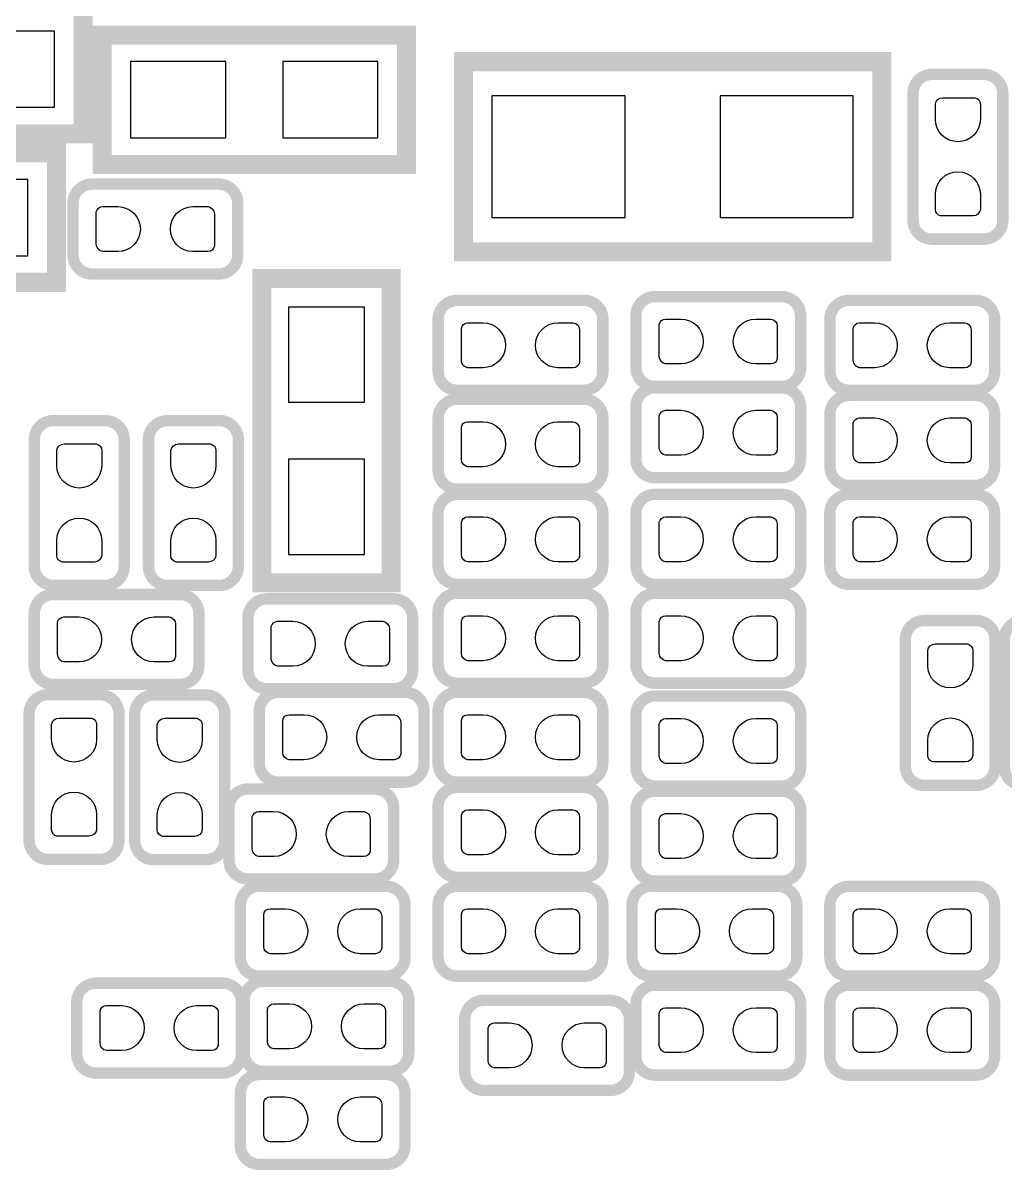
# Model space of a CAD drawing. Extents: x 6 to 176, y -11 to 159.
# Drawn here: x 104.93 to 111.49, y 73.93 to 81.59 of the extents above; entities that cross this region are included whole.
import ezdxf

# ---------------------------------------------------------------- set-up
doc = ezdxf.new("R2010")
doc.units = 0
doc.layers.add('PG_NEW_SLIK-BOT', color=231, linetype='CONTINUOUS')
doc.layers.add('PIN_BOTTOM', color=12, linetype='CONTINUOUS')

msp = doc.modelspace()

# ---------------------------------------------------------------- linework, layer by layer
at = {"layer": 'PG_NEW_SLIK-BOT'}
for points, const_width in [([(103.3018, 80.8482), (105.3338, 80.8482), (105.3338, 81.7118), (103.3018, 81.7118), (103.3018, 80.8482)], 0.127), ([(105.4608, 80.645), (107.4928, 80.645), (107.4928, 81.5086), (105.4608, 81.5086), (105.4608, 80.645)], 0.127), ([(110.6678, 81.3308), (107.8738, 81.3308), (107.8738, 80.0608), (110.6678, 80.0608), (110.6678, 81.3308)], 0.127), ([(111.349028, 81.24571), (111.002826, 81.24571)], 0.0762), ([(110.875826, 81.11871), (110.875826, 80.272636)], 0.0762), ([(111.476028, 80.272636), (111.476028, 81.11871)], 0.0762), ([(103.124, 79.8576), (105.156, 79.8576), (105.156, 80.7212), (103.124, 80.7212), (103.124, 79.8576)], 0.127), ([(106.239564, 80.513428), (105.39349, 80.513428)], 0.0762), ([(105.26649, 80.386428), (105.26649, 80.040226)], 0.0762), ([(106.366564, 80.040226), (106.366564, 80.386428)], 0.0762), ([(111.002826, 80.145636), (111.349028, 80.145636)], 0.0762), ([(105.39349, 79.913226), (106.239564, 79.913226)], 0.0762), ([(107.3912, 77.851), (107.3912, 79.883), (106.5276, 79.883), (106.5276, 77.851), (107.3912, 77.851)], 0.127), ([(109.99851, 79.762604), (109.152436, 79.762604)], 0.0762), ([(108.677964, 79.737458), (107.83189, 79.737458)], 0.0762), ([(111.294164, 79.737458), (110.44809, 79.737458)], 0.0762), ([(107.70489, 79.610458), (107.70489, 79.264256)], 0.0762), ([(108.804964, 79.264256), (108.804964, 79.610458)], 0.0762), ([(109.025436, 79.635604), (109.025436, 79.289402)], 0.0762), ([(110.12551, 79.289402), (110.12551, 79.635604)], 0.0762), ([(110.32109, 79.610458), (110.32109, 79.264256)], 0.0762), ([(111.421164, 79.264256), (111.421164, 79.610458)], 0.0762), ([(109.152436, 79.162402), (109.99851, 79.162402)], 0.0762), ([(109.99851, 79.153004), (109.152436, 79.153004)], 0.0762), ([(107.83189, 79.137256), (108.677964, 79.137256)], 0.0762), ([(108.677964, 79.077058), (107.83189, 79.077058)], 0.0762), ([(110.44809, 79.137256), (111.294164, 79.137256)], 0.0762), ([(111.294164, 79.102458), (110.44809, 79.102458)], 0.0762), ([(109.025436, 79.026004), (109.025436, 78.679802)], 0.0762), ([(110.12551, 78.679802), (110.12551, 79.026004)], 0.0762), ([(105.481374, 78.934564), (105.135172, 78.934564)], 0.0762), ([(106.243628, 78.93431), (105.897426, 78.93431)], 0.0762), ([(107.70489, 78.950058), (107.70489, 78.603856)], 0.0762), ([(108.804964, 78.603856), (108.804964, 78.950058)], 0.0762), ([(110.32109, 78.975458), (110.32109, 78.629256)], 0.0762), ([(111.421164, 78.629256), (111.421164, 78.975458)], 0.0762), ([(105.008172, 78.807564), (105.008172, 77.96149)], 0.0762), ([(105.608374, 77.96149), (105.608374, 78.807564)], 0.0762), ([(105.770426, 78.80731), (105.770426, 77.961236)], 0.0762), ([(106.370628, 77.961236), (106.370628, 78.80731)], 0.0762), ([(109.152436, 78.552802), (109.99851, 78.552802)], 0.0762), ([(107.83189, 78.476856), (108.677964, 78.476856)], 0.0762), ([(110.44809, 78.502256), (111.294164, 78.502256)], 0.0762), ([(108.67771, 78.441804), (107.831636, 78.441804)], 0.0762), ([(109.998764, 78.442058), (109.15269, 78.442058)], 0.0762), ([(111.29391, 78.441804), (110.447836, 78.441804)], 0.0762), ([(107.704636, 78.314804), (107.704636, 77.968602)], 0.0762), ([(108.80471, 77.968602), (108.80471, 78.314804)], 0.0762), ([(109.02569, 78.315058), (109.02569, 77.968856)], 0.0762), ([(110.125764, 77.968856), (110.125764, 78.315058)], 0.0762), ([(110.320836, 78.314804), (110.320836, 77.968602)], 0.0762), ([(111.42091, 77.968602), (111.42091, 78.314804)], 0.0762), ([(105.98023, 77.77353), (105.134156, 77.77353)], 0.0762), ([(105.135172, 77.83449), (105.481374, 77.83449)], 0.0762), ([(105.897426, 77.834236), (106.243628, 77.834236)], 0.0762), ([(107.831636, 77.841602), (108.67771, 77.841602)], 0.0762), ([(108.67771, 77.781404), (107.831636, 77.781404)], 0.0762), ([(109.15269, 77.841856), (109.998764, 77.841856)], 0.0762), ([(109.998764, 77.781658), (109.15269, 77.781658)], 0.0762), ([(110.447836, 77.841602), (111.29391, 77.841602)], 0.0762), ([(107.40771, 77.744574), (106.561636, 77.744574)], 0.0762), ([(105.007156, 77.64653), (105.007156, 77.300328)], 0.0762), ([(106.10723, 77.300328), (106.10723, 77.64653)], 0.0762), ([(106.434636, 77.617574), (106.434636, 77.271372)], 0.0762), ([(107.53471, 77.271372), (107.53471, 77.617574)], 0.0762), ([(107.704636, 77.654404), (107.704636, 77.308202)], 0.0762), ([(108.80471, 77.308202), (108.80471, 77.654404)], 0.0762), ([(109.02569, 77.654658), (109.02569, 77.308456)], 0.0762), ([(110.125764, 77.308456), (110.125764, 77.654658)], 0.0762), ([(111.297974, 77.599794), (110.951772, 77.599794)], 0.0762), ([(110.824772, 77.472794), (110.824772, 76.62672)], 0.0762), ([(111.424974, 76.62672), (111.424974, 77.472794)], 0.0762), ([(111.485172, 77.472794), (111.485172, 76.62672)], 0.0762), ([(105.134156, 77.173328), (105.98023, 77.173328)], 0.0762), ([(107.831636, 77.181202), (108.67771, 77.181202)], 0.0762), ([(109.15269, 77.181456), (109.998764, 77.181456)], 0.0762), ([(105.446576, 77.105002), (105.100374, 77.105002)], 0.0762), ([(106.152188, 77.10297), (105.805986, 77.10297)], 0.0762), ([(106.561636, 77.144372), (107.40771, 77.144372)], 0.0762), ([(107.48391, 77.121004), (106.637836, 77.121004)], 0.0762), ([(108.67771, 77.121004), (107.831636, 77.121004)], 0.0762), ([(109.998764, 77.095858), (109.15269, 77.095858)], 0.0762), ([(104.973374, 76.978002), (104.973374, 76.131928)], 0.0762), ([(105.573576, 76.131928), (105.573576, 76.978002)], 0.0762), ([(105.678986, 76.97597), (105.678986, 76.129896)], 0.0762), ([(106.279188, 76.129896), (106.279188, 76.97597)], 0.0762), ([(106.510836, 76.994004), (106.510836, 76.647802)], 0.0762), ([(107.61091, 76.647802), (107.61091, 76.994004)], 0.0762), ([(107.704636, 76.994004), (107.704636, 76.647802)], 0.0762), ([(108.80471, 76.647802), (108.80471, 76.994004)], 0.0762), ([(109.02569, 76.968858), (109.02569, 76.622656)], 0.0762), ([(110.125764, 76.622656), (110.125764, 76.968858)], 0.0762), ([(107.280964, 76.474828), (106.43489, 76.474828)], 0.0762), ([(106.637836, 76.520802), (107.48391, 76.520802)], 0.0762), ([(107.831636, 76.520802), (108.67771, 76.520802)], 0.0762), ([(108.67771, 76.486004), (107.831636, 76.486004)], 0.0762), ([(109.15269, 76.495656), (109.998764, 76.495656)], 0.0762), ([(110.951772, 76.49972), (111.297974, 76.49972)], 0.0762), ([(109.99851, 76.460604), (109.152436, 76.460604)], 0.0762), ([(106.30789, 76.347828), (106.30789, 76.001626)], 0.0762), ([(107.407964, 76.001626), (107.407964, 76.347828)], 0.0762), ([(107.704636, 76.359004), (107.704636, 76.012802)], 0.0762), ([(108.80471, 76.012802), (108.80471, 76.359004)], 0.0762), ([(109.025436, 76.333604), (109.025436, 75.987402)], 0.0762), ([(110.12551, 75.987402), (110.12551, 76.333604)], 0.0762), ([(105.100374, 76.004928), (105.446576, 76.004928)], 0.0762), ([(105.805986, 76.002896), (106.152188, 76.002896)], 0.0762), ([(106.43489, 75.874626), (107.280964, 75.874626)], 0.0762), ([(107.831636, 75.885802), (108.67771, 75.885802)], 0.0762), ([(109.152436, 75.860402), (109.99851, 75.860402)], 0.0762), ([(107.35691, 75.825604), (106.510836, 75.825604)], 0.0762), ([(108.67771, 75.825604), (107.831636, 75.825604)], 0.0762), ([(109.97311, 75.825604), (109.127036, 75.825604)], 0.0762), ([(111.29391, 75.825604), (110.447836, 75.825604)], 0.0762), ([(106.383836, 75.698604), (106.383836, 75.352402)], 0.0762), ([(107.48391, 75.352402), (107.48391, 75.698604)], 0.0762), ([(107.704636, 75.698604), (107.704636, 75.352402)], 0.0762), ([(108.80471, 75.352402), (108.80471, 75.698604)], 0.0762), ([(109.000036, 75.698604), (109.000036, 75.352402)], 0.0762), ([(110.10011, 75.352402), (110.10011, 75.698604)], 0.0762), ([(110.320836, 75.698604), (110.320836, 75.352402)], 0.0762), ([(111.42091, 75.352402), (111.42091, 75.698604)], 0.0762), ([(106.26471, 75.179174), (105.418636, 75.179174)], 0.0762), ([(106.510836, 75.225402), (107.35691, 75.225402)], 0.0762), ([(107.38231, 75.190604), (106.536236, 75.190604)], 0.0762), ([(107.831636, 75.225402), (108.67771, 75.225402)], 0.0762), ([(109.127036, 75.225402), (109.97311, 75.225402)], 0.0762), ([(109.99851, 75.165204), (109.152436, 75.165204)], 0.0762), ([(110.447836, 75.225402), (111.29391, 75.225402)], 0.0762), ([(111.29391, 75.165204), (110.447836, 75.165204)], 0.0762), ([(105.291636, 75.052174), (105.291636, 74.705972)], 0.0762), ([(106.39171, 74.705972), (106.39171, 75.052174)], 0.0762), ([(106.409236, 75.063604), (106.409236, 74.717402)], 0.0762), ([(107.50931, 74.717402), (107.50931, 75.063604)], 0.0762), ([(108.85551, 75.063604), (108.009436, 75.063604)], 0.0762), ([(109.025436, 75.038204), (109.025436, 74.692002)], 0.0762), ([(110.12551, 74.692002), (110.12551, 75.038204)], 0.0762), ([(110.320836, 75.038204), (110.320836, 74.692002)], 0.0762), ([(111.42091, 74.692002), (111.42091, 75.038204)], 0.0762), ([(107.882436, 74.936604), (107.882436, 74.590402)], 0.0762), ([(108.98251, 74.590402), (108.98251, 74.936604)], 0.0762), ([(105.418636, 74.578972), (106.26471, 74.578972)], 0.0762), ([(107.35691, 74.569574), (106.510836, 74.569574)], 0.0762), ([(106.536236, 74.590402), (107.38231, 74.590402)], 0.0762), ([(109.152436, 74.565002), (109.99851, 74.565002)], 0.0762), ([(110.447836, 74.565002), (111.29391, 74.565002)], 0.0762), ([(106.383836, 74.442574), (106.383836, 74.096372)], 0.0762), ([(107.48391, 74.096372), (107.48391, 74.442574)], 0.0762), ([(108.009436, 74.463402), (108.85551, 74.463402)], 0.0762), ([(106.510836, 73.969372), (107.35691, 73.969372)], 0.0762)]:
    msp.add_lwpolyline(points, dxfattribs=dict(at, const_width=const_width))
at = {"layer": 'PG_NEW_SLIK-BOT', "const_width": 0.0762}
for points in [[(111.002826, 81.24571, 0.414214), (110.875826, 81.11871)], [(111.476028, 81.11871, 0.414214), (111.349028, 81.24571)], [(105.39349, 80.513428, 0.414214), (105.26649, 80.386428)], [(106.366564, 80.386428, 0.414214), (106.239564, 80.513428)], [(110.875826, 80.272636, 0.414214), (111.002826, 80.145636)], [(111.349028, 80.145636, 0.414214), (111.476028, 80.272636)], [(105.26649, 80.040226, 0.414214), (105.39349, 79.913226)], [(106.239564, 79.913226, 0.414214), (106.366564, 80.040226)], [(109.152436, 79.762604, 0.414214), (109.025436, 79.635604)], [(110.12551, 79.635604, 0.414214), (109.99851, 79.762604)], [(107.83189, 79.737458, 0.414214), (107.70489, 79.610458)], [(108.804964, 79.610458, 0.414214), (108.677964, 79.737458)], [(110.44809, 79.737458, 0.414214), (110.32109, 79.610458)], [(111.421164, 79.610458, 0.414214), (111.294164, 79.737458)], [(107.70489, 79.264256, 0.414214), (107.83189, 79.137256)], [(108.677964, 79.137256, 0.414214), (108.804964, 79.264256)], [(109.025436, 79.289402, 0.414214), (109.152436, 79.162402)], [(109.99851, 79.162402, 0.414214), (110.12551, 79.289402)], [(110.32109, 79.264256, 0.414214), (110.44809, 79.137256)], [(111.294164, 79.137256, 0.414214), (111.421164, 79.264256)], [(109.152436, 79.153004, 0.414214), (109.025436, 79.026004)], [(110.12551, 79.026004, 0.414214), (109.99851, 79.153004)], [(107.83189, 79.077058, 0.414214), (107.70489, 78.950058)], [(108.804964, 78.950058, 0.414214), (108.677964, 79.077058)], [(110.44809, 79.102458, 0.414214), (110.32109, 78.975458)], [(111.421164, 78.975458, 0.414214), (111.294164, 79.102458)], [(105.135172, 78.934564, 0.414214), (105.008172, 78.807564)], [(105.608374, 78.807564, 0.414214), (105.481374, 78.934564)], [(105.897426, 78.93431, 0.414214), (105.770426, 78.80731)], [(106.370628, 78.80731, 0.414214), (106.243628, 78.93431)], [(109.025436, 78.679802, 0.414214), (109.152436, 78.552802)], [(109.99851, 78.552802, 0.414214), (110.12551, 78.679802)], [(110.32109, 78.629256, 0.414214), (110.44809, 78.502256)], [(111.294164, 78.502256, 0.414214), (111.421164, 78.629256)], [(107.70489, 78.603856, 0.414214), (107.83189, 78.476856)], [(108.677964, 78.476856, 0.414214), (108.804964, 78.603856)], [(107.831636, 78.441804, 0.414214), (107.704636, 78.314804)], [(108.80471, 78.314804, 0.414214), (108.67771, 78.441804)], [(109.15269, 78.442058, 0.414214), (109.02569, 78.315058)], [(110.125764, 78.315058, 0.414214), (109.998764, 78.442058)], [(110.447836, 78.441804, 0.414214), (110.320836, 78.314804)], [(111.42091, 78.314804, 0.414214), (111.29391, 78.441804)], [(105.008172, 77.96149, 0.414214), (105.135172, 77.83449)], [(105.481374, 77.83449, 0.414214), (105.608374, 77.96149)], [(105.770426, 77.961236, 0.414214), (105.897426, 77.834236)], [(106.243628, 77.834236, 0.414214), (106.370628, 77.961236)], [(107.704636, 77.968602, 0.414214), (107.831636, 77.841602)], [(108.67771, 77.841602, 0.414214), (108.80471, 77.968602)], [(109.02569, 77.968856, 0.414214), (109.15269, 77.841856)], [(109.998764, 77.841856, 0.414214), (110.125764, 77.968856)], [(110.320836, 77.968602, 0.414214), (110.447836, 77.841602)], [(111.29391, 77.841602, 0.414214), (111.42091, 77.968602)], [(105.134156, 77.77353, 0.414214), (105.007156, 77.64653)], [(106.10723, 77.64653, 0.414214), (105.98023, 77.77353)], [(107.831636, 77.781404, 0.414214), (107.704636, 77.654404)], [(108.80471, 77.654404, 0.414214), (108.67771, 77.781404)], [(109.15269, 77.781658, 0.414214), (109.02569, 77.654658)], [(110.125764, 77.654658, 0.414214), (109.998764, 77.781658)], [(106.561636, 77.744574, 0.414214), (106.434636, 77.617574)], [(107.53471, 77.617574, 0.414214), (107.40771, 77.744574)], [(110.951772, 77.599794, 0.414214), (110.824772, 77.472794)], [(111.424974, 77.472794, 0.414214), (111.297974, 77.599794)], [(111.612172, 77.599794, 0.414214), (111.485172, 77.472794)], [(107.704636, 77.308202, 0.414214), (107.831636, 77.181202)], [(108.67771, 77.181202, 0.414214), (108.80471, 77.308202)], [(109.02569, 77.308456, 0.414214), (109.15269, 77.181456)], [(109.998764, 77.181456, 0.414214), (110.125764, 77.308456)], [(105.007156, 77.300328, 0.414214), (105.134156, 77.173328)], [(105.98023, 77.173328, 0.414214), (106.10723, 77.300328)], [(106.434636, 77.271372, 0.414214), (106.561636, 77.144372)], [(107.40771, 77.144372, 0.414214), (107.53471, 77.271372)], [(105.100374, 77.105002, 0.414214), (104.973374, 76.978002)], [(105.573576, 76.978002, 0.414214), (105.446576, 77.105002)], [(105.805986, 77.10297, 0.414214), (105.678986, 76.97597)], [(106.279188, 76.97597, 0.414214), (106.152188, 77.10297)], [(106.637836, 77.121004, 0.414214), (106.510836, 76.994004)], [(107.61091, 76.994004, 0.414214), (107.48391, 77.121004)], [(107.831636, 77.121004, 0.414214), (107.704636, 76.994004)], [(108.80471, 76.994004, 0.414214), (108.67771, 77.121004)], [(109.15269, 77.095858, 0.414214), (109.02569, 76.968858)], [(110.125764, 76.968858, 0.414214), (109.998764, 77.095858)], [(106.510836, 76.647802, 0.414214), (106.637836, 76.520802)], [(107.48391, 76.520802, 0.414214), (107.61091, 76.647802)], [(107.704636, 76.647802, 0.414214), (107.831636, 76.520802)], [(108.67771, 76.520802, 0.414214), (108.80471, 76.647802)], [(109.02569, 76.622656, 0.414214), (109.15269, 76.495656)], [(109.998764, 76.495656, 0.414214), (110.125764, 76.622656)], [(110.824772, 76.62672, 0.414214), (110.951772, 76.49972)], [(111.297974, 76.49972, 0.414214), (111.424974, 76.62672)], [(111.485172, 76.62672, 0.414214), (111.612172, 76.49972)], [(106.43489, 76.474828, 0.414214), (106.30789, 76.347828)], [(107.407964, 76.347828, 0.414214), (107.280964, 76.474828)], [(107.831636, 76.486004, 0.414214), (107.704636, 76.359004)], [(108.80471, 76.359004, 0.414214), (108.67771, 76.486004)], [(109.152436, 76.460604, 0.414214), (109.025436, 76.333604)], [(110.12551, 76.333604, 0.414214), (109.99851, 76.460604)], [(104.973374, 76.131928, 0.414214), (105.100374, 76.004928)], [(105.446576, 76.004928, 0.414214), (105.573576, 76.131928)], [(105.678986, 76.129896, 0.414214), (105.805986, 76.002896)], [(106.152188, 76.002896, 0.414214), (106.279188, 76.129896)], [(107.704636, 76.012802, 0.414214), (107.831636, 75.885802)], [(108.67771, 75.885802, 0.414214), (108.80471, 76.012802)], [(106.30789, 76.001626, 0.414214), (106.43489, 75.874626)], [(107.280964, 75.874626, 0.414214), (107.407964, 76.001626)], [(109.025436, 75.987402, 0.414214), (109.152436, 75.860402)], [(109.99851, 75.860402, 0.414214), (110.12551, 75.987402)], [(106.510836, 75.825604, 0.414214), (106.383836, 75.698604)], [(107.48391, 75.698604, 0.414214), (107.35691, 75.825604)], [(107.831636, 75.825604, 0.414214), (107.704636, 75.698604)], [(108.80471, 75.698604, 0.414214), (108.67771, 75.825604)], [(109.127036, 75.825604, 0.414214), (109.000036, 75.698604)], [(110.10011, 75.698604, 0.414214), (109.97311, 75.825604)], [(110.447836, 75.825604, 0.414214), (110.320836, 75.698604)], [(111.42091, 75.698604, 0.414214), (111.29391, 75.825604)], [(106.383836, 75.352402, 0.414214), (106.510836, 75.225402)], [(107.35691, 75.225402, 0.414214), (107.48391, 75.352402)], [(107.704636, 75.352402, 0.414214), (107.831636, 75.225402)], [(108.67771, 75.225402, 0.414214), (108.80471, 75.352402)], [(109.000036, 75.352402, 0.414214), (109.127036, 75.225402)], [(109.97311, 75.225402, 0.414214), (110.10011, 75.352402)], [(110.320836, 75.352402, 0.414214), (110.447836, 75.225402)], [(111.29391, 75.225402, 0.414214), (111.42091, 75.352402)], [(105.418636, 75.179174, 0.414214), (105.291636, 75.052174)], [(106.39171, 75.052174, 0.414214), (106.26471, 75.179174)], [(106.536236, 75.190604, 0.414214), (106.409236, 75.063604)], [(107.50931, 75.063604, 0.414214), (107.38231, 75.190604)], [(109.152436, 75.165204, 0.414214), (109.025436, 75.038204)], [(110.12551, 75.038204, 0.414214), (109.99851, 75.165204)], [(110.447836, 75.165204, 0.414214), (110.320836, 75.038204)], [(111.42091, 75.038204, 0.414214), (111.29391, 75.165204)], [(108.009436, 75.063604, 0.414214), (107.882436, 74.936604)], [(108.98251, 74.936604, 0.414214), (108.85551, 75.063604)], [(105.291636, 74.705972, 0.414214), (105.418636, 74.578972)], [(106.26471, 74.578972, 0.414214), (106.39171, 74.705972)], [(106.409236, 74.717402, 0.414214), (106.536236, 74.590402)], [(107.38231, 74.590402, 0.414214), (107.50931, 74.717402)], [(109.025436, 74.692002, 0.414214), (109.152436, 74.565002)], [(109.99851, 74.565002, 0.414214), (110.12551, 74.692002)], [(110.320836, 74.692002, 0.414214), (110.447836, 74.565002)], [(111.29391, 74.565002, 0.414214), (111.42091, 74.692002)], [(106.510836, 74.569574, 0.414214), (106.383836, 74.442574)], [(107.48391, 74.442574, 0.414214), (107.35691, 74.569574)], [(107.882436, 74.590402, 0.414214), (108.009436, 74.463402)], [(108.85551, 74.463402, 0.414214), (108.98251, 74.590402)], [(106.383836, 74.096372, 0.414214), (106.510836, 73.969372)], [(107.35691, 73.969372, 0.414214), (107.48391, 74.096372)]]:
    msp.add_lwpolyline(points, format="xyb", dxfattribs=at)
at = {"layer": 'PIN_BOTTOM'}
for points in [[(105.1433, 81.534), (104.5083, 81.534), (104.5083, 81.026), (105.1433, 81.026)], [(106.2863, 81.3308), (105.6513, 81.3308), (105.6513, 80.8228), (106.2863, 80.8228)], [(107.3023, 81.3308), (106.6673, 81.3308), (106.6673, 80.8228), (107.3023, 80.8228)], [(108.9533, 80.2894), (108.9533, 81.1022), (108.0643, 81.1022), (108.0643, 80.2894)], [(110.4773, 80.2894), (110.4773, 81.1022), (109.5883, 81.1022), (109.5883, 80.2894)], [(104.9655, 80.5434), (104.3305, 80.5434), (104.3305, 80.0354), (104.9655, 80.0354)], [(106.7054, 79.6925), (106.7054, 79.0575), (107.2134, 79.0575), (107.2134, 79.6925)], [(106.7054, 78.6765), (106.7054, 78.0415), (107.2134, 78.0415), (107.2134, 78.6765)]]:
    msp.add_lwpolyline(points, close=True, dxfattribs=at)
for points in [[(111.025686, 80.94599), (111.025686, 81.04759, -0.375524), (111.0742, 81.090008), (111.2901, 81.090008, -0.365699), (111.325914, 81.04759), (111.325914, 80.94599, -0.999521)], [(111.325914, 80.44561), (111.325914, 80.34401, -0.375524), (111.2774, 80.301592), (111.0615, 80.301592, -0.365699), (111.025686, 80.34401), (111.025686, 80.44561, -0.999521)], [(105.56621, 80.063086), (105.46461, 80.063086, -0.375524), (105.422192, 80.1116), (105.422192, 80.3275, -0.365699), (105.46461, 80.363314), (105.56621, 80.363314, -0.999521)], [(106.06659, 80.363314), (106.16819, 80.363314, -0.375524), (106.210608, 80.3148), (106.210608, 80.0989, -0.365699), (106.16819, 80.063086), (106.06659, 80.063086, -0.999521)], [(108.00461, 79.287116), (107.90301, 79.287116, -0.375524), (107.860592, 79.33563), (107.860592, 79.55153, -0.365699), (107.90301, 79.587344), (108.00461, 79.587344, -0.999521)], [(108.50499, 79.587344), (108.60659, 79.587344, -0.375524), (108.649008, 79.53883), (108.649008, 79.32293, -0.365699), (108.60659, 79.287116), (108.50499, 79.287116, -0.999521)], [(109.32541, 79.312516), (109.22381, 79.312516, -0.375524), (109.181392, 79.36103), (109.181392, 79.57693, -0.365699), (109.22381, 79.612744), (109.32541, 79.612744, -0.999521)], [(109.82579, 79.612744), (109.92739, 79.612744, -0.375524), (109.969808, 79.56423), (109.969808, 79.34833, -0.365699), (109.92739, 79.312516), (109.82579, 79.312516, -0.999521)], [(110.62081, 79.287116), (110.51921, 79.287116, -0.375524), (110.476792, 79.33563), (110.476792, 79.55153, -0.365699), (110.51921, 79.587344), (110.62081, 79.587344, -0.999521)], [(111.12119, 79.587344), (111.22279, 79.587344, -0.375524), (111.265208, 79.53883), (111.265208, 79.32293, -0.365699), (111.22279, 79.287116), (111.12119, 79.287116, -0.999521)], [(109.32541, 78.702916), (109.22381, 78.702916, -0.375524), (109.181392, 78.75143), (109.181392, 78.96733, -0.365699), (109.22381, 79.003144), (109.32541, 79.003144, -0.999521)], [(109.82579, 79.003144), (109.92739, 79.003144, -0.375524), (109.969808, 78.95463), (109.969808, 78.73873, -0.365699), (109.92739, 78.702916), (109.82579, 78.702916, -0.999521)], [(108.00461, 78.626716), (107.90301, 78.626716, -0.375524), (107.860592, 78.67523), (107.860592, 78.89113, -0.365699), (107.90301, 78.926944), (108.00461, 78.926944, -0.999521)], [(108.50499, 78.926944), (108.60659, 78.926944, -0.375524), (108.649008, 78.87843), (108.649008, 78.66253, -0.365699), (108.60659, 78.626716), (108.50499, 78.626716, -0.999521)], [(110.62081, 78.652116), (110.51921, 78.652116, -0.375524), (110.476792, 78.70063), (110.476792, 78.91653, -0.365699), (110.51921, 78.952344), (110.62081, 78.952344, -0.999521)], [(111.12119, 78.952344), (111.22279, 78.952344, -0.375524), (111.265208, 78.90383), (111.265208, 78.68793, -0.365699), (111.22279, 78.652116), (111.12119, 78.652116, -0.999521)], [(105.158286, 78.63459), (105.158286, 78.73619, -0.375524), (105.2068, 78.778608), (105.4227, 78.778608, -0.365699), (105.458514, 78.73619), (105.458514, 78.63459, -0.999521)], [(105.920286, 78.63459), (105.920286, 78.73619, -0.375524), (105.9688, 78.778608), (106.1847, 78.778608, -0.365699), (106.220514, 78.73619), (106.220514, 78.63459, -0.999521)], [(105.458514, 78.13421), (105.458514, 78.03261, -0.375524), (105.41, 77.990192), (105.1941, 77.990192, -0.365699), (105.158286, 78.03261), (105.158286, 78.13421, -0.999521)], [(106.220514, 78.13421), (106.220514, 78.03261, -0.375524), (106.172, 77.990192), (105.9561, 77.990192, -0.365699), (105.920286, 78.03261), (105.920286, 78.13421, -0.999521)], [(108.00461, 77.991716), (107.90301, 77.991716, -0.375524), (107.860592, 78.04023), (107.860592, 78.25613, -0.365699), (107.90301, 78.291944), (108.00461, 78.291944, -0.999521)], [(108.50499, 78.291944), (108.60659, 78.291944, -0.375524), (108.649008, 78.24343), (108.649008, 78.02753, -0.365699), (108.60659, 77.991716), (108.50499, 77.991716, -0.999521)], [(109.32541, 77.991716), (109.22381, 77.991716, -0.375524), (109.181392, 78.04023), (109.181392, 78.25613, -0.365699), (109.22381, 78.291944), (109.32541, 78.291944, -0.999521)], [(109.82579, 78.291944), (109.92739, 78.291944, -0.375524), (109.969808, 78.24343), (109.969808, 78.02753, -0.365699), (109.92739, 77.991716), (109.82579, 77.991716, -0.999521)], [(110.62081, 77.991716), (110.51921, 77.991716, -0.375524), (110.476792, 78.04023), (110.476792, 78.25613, -0.365699), (110.51921, 78.291944), (110.62081, 78.291944, -0.999521)], [(111.12119, 78.291944), (111.22279, 78.291944, -0.375524), (111.265208, 78.24343), (111.265208, 78.02753, -0.365699), (111.22279, 77.991716), (111.12119, 77.991716, -0.999521)], [(105.30713, 77.323442), (105.20553, 77.323442, -0.375524), (105.163112, 77.371956), (105.163112, 77.587856, -0.365699), (105.20553, 77.62367), (105.30713, 77.62367, -0.999521)], [(105.80751, 77.62367), (105.90911, 77.62367, -0.375524), (105.951528, 77.575156), (105.951528, 77.359256, -0.365699), (105.90911, 77.323442), (105.80751, 77.323442, -0.999521)], [(106.73461, 77.294486), (106.63301, 77.294486, -0.375524), (106.590592, 77.343), (106.590592, 77.5589, -0.365699), (106.63301, 77.594714), (106.73461, 77.594714, -0.999521)], [(107.23499, 77.594714), (107.33659, 77.594714, -0.375524), (107.379008, 77.5462), (107.379008, 77.3303, -0.365699), (107.33659, 77.294486), (107.23499, 77.294486, -0.999521)], [(108.00461, 77.331316), (107.90301, 77.331316, -0.375524), (107.860592, 77.37983), (107.860592, 77.59573, -0.365699), (107.90301, 77.631544), (108.00461, 77.631544, -0.999521)], [(108.50499, 77.631544), (108.60659, 77.631544, -0.375524), (108.649008, 77.58303), (108.649008, 77.36713, -0.365699), (108.60659, 77.331316), (108.50499, 77.331316, -0.999521)], [(109.32541, 77.331316), (109.22381, 77.331316, -0.375524), (109.181392, 77.37983), (109.181392, 77.59573, -0.365699), (109.22381, 77.631544), (109.32541, 77.631544, -0.999521)], [(109.82579, 77.631544), (109.92739, 77.631544, -0.375524), (109.969808, 77.58303), (109.969808, 77.36713, -0.365699), (109.92739, 77.331316), (109.82579, 77.331316, -0.999521)], [(110.974886, 77.29982), (110.974886, 77.40142, -0.375524), (111.0234, 77.443838), (111.2393, 77.443838, -0.365699), (111.275114, 77.40142), (111.275114, 77.29982, -0.999521)], [(106.81081, 76.670916), (106.70921, 76.670916, -0.375524), (106.666792, 76.71943), (106.666792, 76.93533, -0.365699), (106.70921, 76.971144), (106.81081, 76.971144, -0.999521)], [(107.31119, 76.971144), (107.41279, 76.971144, -0.375524), (107.455208, 76.92263), (107.455208, 76.70673, -0.365699), (107.41279, 76.670916), (107.31119, 76.670916, -0.999521)], [(108.00461, 76.670916), (107.90301, 76.670916, -0.375524), (107.860592, 76.71943), (107.860592, 76.93533, -0.365699), (107.90301, 76.971144), (108.00461, 76.971144, -0.999521)], [(108.50499, 76.971144), (108.60659, 76.971144, -0.375524), (108.649008, 76.92263), (108.649008, 76.70673, -0.365699), (108.60659, 76.670916), (108.50499, 76.670916, -0.999521)], [(105.123488, 76.805028), (105.123488, 76.906628, -0.375524), (105.172002, 76.949046), (105.387902, 76.949046, -0.365699), (105.423716, 76.906628), (105.423716, 76.805028, -0.999521)], [(105.8291, 76.802996), (105.8291, 76.904596, -0.375524), (105.877614, 76.947014), (106.093514, 76.947014, -0.365699), (106.129328, 76.904596), (106.129328, 76.802996, -0.999521)], [(109.32541, 76.645516), (109.22381, 76.645516, -0.375524), (109.181392, 76.69403), (109.181392, 76.90993, -0.365699), (109.22381, 76.945744), (109.32541, 76.945744, -0.999521)], [(109.82579, 76.945744), (109.92739, 76.945744, -0.375524), (109.969808, 76.89723), (109.969808, 76.68133, -0.365699), (109.92739, 76.645516), (109.82579, 76.645516, -0.999521)], [(111.275114, 76.79944), (111.275114, 76.69784, -0.375524), (111.2266, 76.655422), (111.0107, 76.655422, -0.365699), (110.974886, 76.69784), (110.974886, 76.79944, -0.999521)], [(105.423716, 76.304648), (105.423716, 76.203048, -0.375524), (105.375202, 76.16063), (105.159302, 76.16063, -0.365699), (105.123488, 76.203048), (105.123488, 76.304648, -0.999521)], [(106.129328, 76.302616), (106.129328, 76.201016, -0.375524), (106.080814, 76.158598), (105.864914, 76.158598, -0.365699), (105.8291, 76.201016), (105.8291, 76.302616, -0.999521)], [(106.60761, 76.024486), (106.50601, 76.024486, -0.375524), (106.463592, 76.073), (106.463592, 76.2889, -0.365699), (106.50601, 76.324714), (106.60761, 76.324714, -0.999521)], [(107.10799, 76.324714), (107.20959, 76.324714, -0.375524), (107.252008, 76.2762), (107.252008, 76.0603, -0.365699), (107.20959, 76.024486), (107.10799, 76.024486, -0.999521)], [(108.00461, 76.035916), (107.90301, 76.035916, -0.375524), (107.860592, 76.08443), (107.860592, 76.30033, -0.365699), (107.90301, 76.336144), (108.00461, 76.336144, -0.999521)], [(108.50499, 76.336144), (108.60659, 76.336144, -0.375524), (108.649008, 76.28763), (108.649008, 76.07173, -0.365699), (108.60659, 76.035916), (108.50499, 76.035916, -0.999521)], [(109.32541, 76.010516), (109.22381, 76.010516, -0.375524), (109.181392, 76.05903), (109.181392, 76.27493, -0.365699), (109.22381, 76.310744), (109.32541, 76.310744, -0.999521)], [(109.82579, 76.310744), (109.92739, 76.310744, -0.375524), (109.969808, 76.26223), (109.969808, 76.04633, -0.365699), (109.92739, 76.010516), (109.82579, 76.010516, -0.999521)], [(106.68381, 75.375516), (106.58221, 75.375516, -0.375524), (106.539792, 75.42403), (106.539792, 75.63993, -0.365699), (106.58221, 75.675744), (106.68381, 75.675744, -0.999521)], [(107.18419, 75.675744), (107.28579, 75.675744, -0.375524), (107.328208, 75.62723), (107.328208, 75.41133, -0.365699), (107.28579, 75.375516), (107.18419, 75.375516, -0.999521)], [(108.00461, 75.375516), (107.90301, 75.375516, -0.375524), (107.860592, 75.42403), (107.860592, 75.63993, -0.365699), (107.90301, 75.675744), (108.00461, 75.675744, -0.999521)], [(108.50499, 75.675744), (108.60659, 75.675744, -0.375524), (108.649008, 75.62723), (108.649008, 75.41133, -0.365699), (108.60659, 75.375516), (108.50499, 75.375516, -0.999521)], [(109.30001, 75.375516), (109.19841, 75.375516, -0.375524), (109.155992, 75.42403), (109.155992, 75.63993, -0.365699), (109.19841, 75.675744), (109.30001, 75.675744, -0.999521)], [(109.80039, 75.675744), (109.90199, 75.675744, -0.375524), (109.944408, 75.62723), (109.944408, 75.41133, -0.365699), (109.90199, 75.375516), (109.80039, 75.375516, -0.999521)], [(110.62081, 75.375516), (110.51921, 75.375516, -0.375524), (110.476792, 75.42403), (110.476792, 75.63993, -0.365699), (110.51921, 75.675744), (110.62081, 75.675744, -0.999521)], [(111.12119, 75.675744), (111.22279, 75.675744, -0.375524), (111.265208, 75.62723), (111.265208, 75.41133, -0.365699), (111.22279, 75.375516), (111.12119, 75.375516, -0.999521)], [(105.59161, 74.729086), (105.49001, 74.729086, -0.375524), (105.447592, 74.7776), (105.447592, 74.9935, -0.365699), (105.49001, 75.029314), (105.59161, 75.029314, -0.999521)], [(106.09199, 75.029314), (106.19359, 75.029314, -0.375524), (106.236008, 74.9808), (106.236008, 74.7649, -0.365699), (106.19359, 74.729086), (106.09199, 74.729086, -0.999521)], [(106.70921, 74.740516), (106.60761, 74.740516, -0.375524), (106.565192, 74.78903), (106.565192, 75.00493, -0.365699), (106.60761, 75.040744), (106.70921, 75.040744, -0.999521)], [(107.20959, 75.040744), (107.31119, 75.040744, -0.375524), (107.353608, 74.99223), (107.353608, 74.77633, -0.365699), (107.31119, 74.740516), (107.20959, 74.740516, -0.999521)], [(109.32541, 74.715116), (109.22381, 74.715116, -0.375524), (109.181392, 74.76363), (109.181392, 74.97953, -0.365699), (109.22381, 75.015344), (109.32541, 75.015344, -0.999521)], [(109.82579, 75.015344), (109.92739, 75.015344, -0.375524), (109.969808, 74.96683), (109.969808, 74.75093, -0.365699), (109.92739, 74.715116), (109.82579, 74.715116, -0.999521)], [(110.62081, 74.715116), (110.51921, 74.715116, -0.375524), (110.476792, 74.76363), (110.476792, 74.97953, -0.365699), (110.51921, 75.015344), (110.62081, 75.015344, -0.999521)], [(111.12119, 75.015344), (111.22279, 75.015344, -0.375524), (111.265208, 74.96683), (111.265208, 74.75093, -0.365699), (111.22279, 74.715116), (111.12119, 74.715116, -0.999521)], [(108.18241, 74.613516), (108.08081, 74.613516, -0.375524), (108.038392, 74.66203), (108.038392, 74.87793, -0.365699), (108.08081, 74.913744), (108.18241, 74.913744, -0.999521)], [(108.68279, 74.913744), (108.78439, 74.913744, -0.375524), (108.826808, 74.86523), (108.826808, 74.64933, -0.365699), (108.78439, 74.613516), (108.68279, 74.613516, -0.999521)], [(106.68381, 74.119486), (106.58221, 74.119486, -0.375524), (106.539792, 74.168), (106.539792, 74.3839, -0.365699), (106.58221, 74.419714), (106.68381, 74.419714, -0.999521)], [(107.18419, 74.419714), (107.28579, 74.419714, -0.375524), (107.328208, 74.3712), (107.328208, 74.1553, -0.365699), (107.28579, 74.119486), (107.18419, 74.119486, -0.999521)]]:
    msp.add_lwpolyline(points, format="xyb", close=True, dxfattribs=at)

doc.saveas('drawing.dxf')
